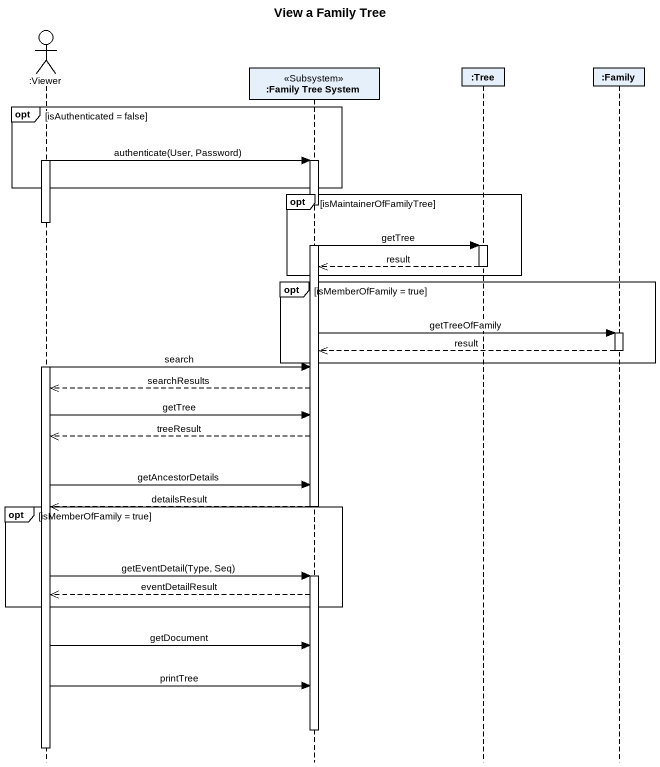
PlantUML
@startuml
title View a Family Tree
hide footbox
actor ":Viewer" as Viewer
participant ":Family Tree System" as Family_Tree_System <<Subsystem>>
participant ":Tree" as Tree
participant ":Family" as Family

opt isAuthenticated = false
  activate Viewer
  Viewer -> Family_Tree_System : authenticate(User, Password)
  activate Family_Tree_System
end
opt isMaintainerOfFamilyTree
  deactivate Viewer
  Family_Tree_System -> Tree : getTree
  activate Tree
  Tree -->> Family_Tree_System : result
  deactivate Tree
end
opt isMemberOfFamily = true
  Family_Tree_System -> Family : getTreeOfFamily
  activate Family
  Family -->> Family_Tree_System : result
  deactivate Family
end
activate Viewer
Viewer -> Family_Tree_System : search
Family_Tree_System -->> Viewer : searchResults
Viewer -> Family_Tree_System : getTree
Family_Tree_System -->> Viewer : treeResult
Viewer -> Family_Tree_System : getAncestorDetails
opt isMemberOfFamily = true
  Family_Tree_System -->> Viewer : detailsResult
  deactivate Family_Tree_System
  Viewer -> Family_Tree_System : getEventDetail(Type, Seq)
  activate Family_Tree_System
  Family_Tree_System -->> Viewer : eventDetailResult
end
Viewer -> Family_Tree_System : getDocument
Viewer -> Family_Tree_System : printTree
deactivate Family_Tree_System
deactivate Viewer
@enduml
